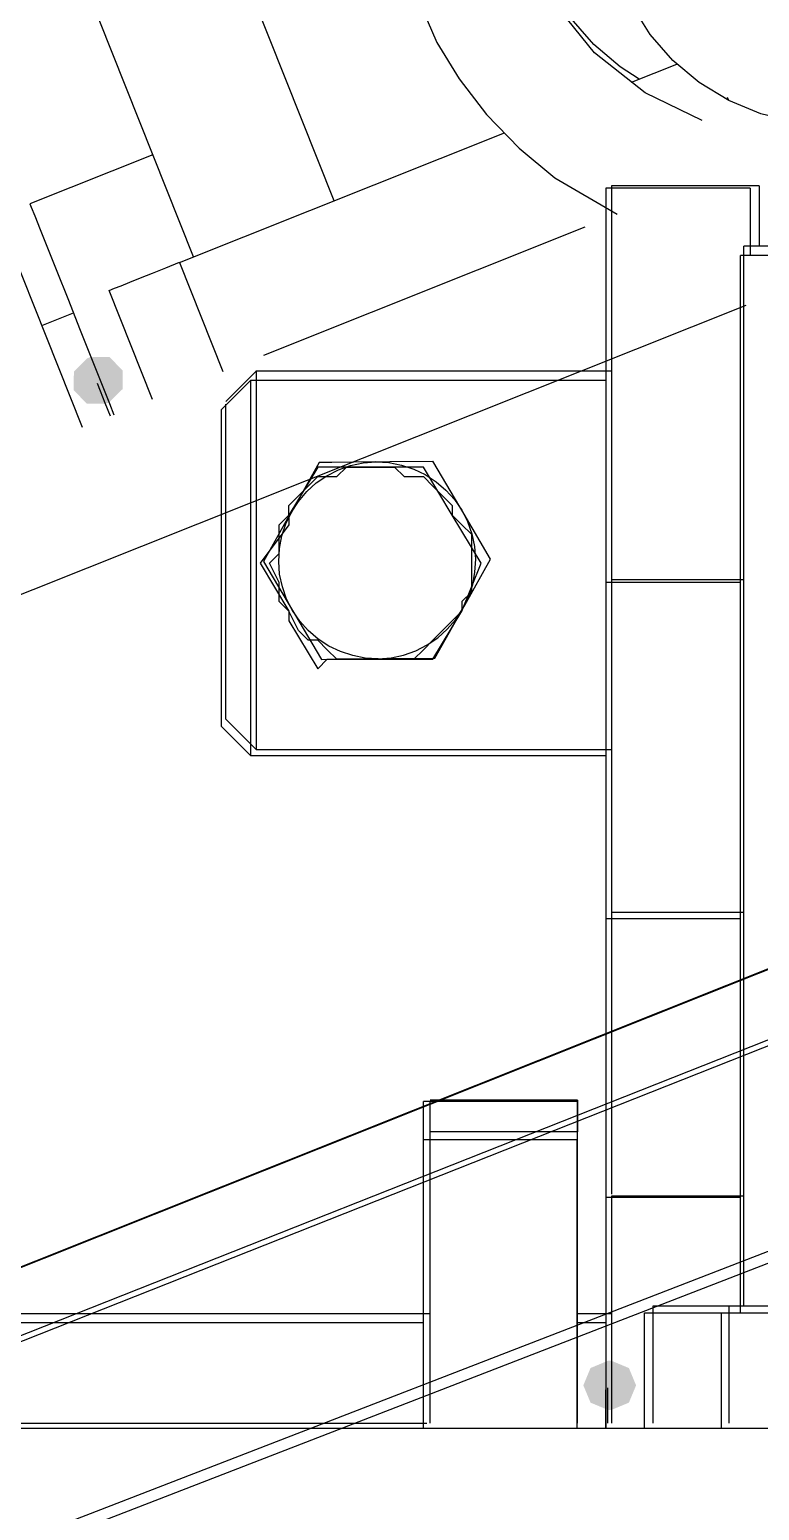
# Model space of a CAD drawing. Extents: x 3 to 592, y 5 to 207.
# Drawn here: x 101.46 to 104.14, y 49.93 to 55.37 of the extents above; entities that cross this region are included whole.
import ezdxf

# ---------------------------------------------------------------- set-up
doc = ezdxf.new("R2010")
doc.units = 0
doc.layers.get('0').update_dxf_attribs({"linetype": 'CONTINUOUS'})

msp = doc.modelspace()

# ---------------------------------------------------------------- hatches: boundary and pattern name
h = msp.add_hatch(color=7)
h.dxf.hatch_style = 2
h.paths.add_polyline_path([(101.68403, 54.167517), (101.752837, 54.166898), (101.801196, 54.117947), (101.800576, 54.049141), (101.751626, 54.000782), (101.738573, 53.99549), (101.669766, 53.996109), (101.621407, 54.04506), (101.622027, 54.113867), (101.670977, 54.162226)])
h = msp.add_hatch(color=7)
h.dxf.hatch_style = 2
h.paths.add_polyline_path([(101.68403, 54.167517), (101.752837, 54.166898), (101.801196, 54.117947), (101.800576, 54.049141), (101.751626, 54.000782), (101.738573, 53.99549), (101.669766, 53.996109), (101.621407, 54.04506), (101.622027, 54.113867), (101.670977, 54.162226)])
h = msp.add_hatch(color=7)
h.dxf.hatch_style = 2
h.paths.add_polyline_path([(103.596334, 50.483064), (103.659867, 50.456639), (103.686292, 50.393106), (103.659867, 50.329573), (103.596334, 50.303148), (103.582576, 50.303148), (103.519043, 50.329573), (103.492617, 50.393106), (103.519043, 50.456639), (103.582576, 50.483064)])
h = msp.add_hatch(color=7)
h.dxf.hatch_style = 2
h.paths.add_polyline_path([(103.596334, 50.483064), (103.659867, 50.456639), (103.686292, 50.393106), (103.659867, 50.329573), (103.596334, 50.303148), (103.582576, 50.303148), (103.519043, 50.329573), (103.492617, 50.393106), (103.519043, 50.456639), (103.582576, 50.483064)])
h = msp.add_hatch(color=7)
h.dxf.hatch_style = 2
h.paths.add_polyline_path([(103.596334, 50.483064), (103.659867, 50.456639), (103.686292, 50.393106), (103.659867, 50.329573), (103.596334, 50.303148), (103.582576, 50.303148), (103.519043, 50.329573), (103.492617, 50.393106), (103.519043, 50.456639), (103.582576, 50.483064)])
h = msp.add_hatch(color=7)
h.dxf.hatch_style = 2
h.paths.add_polyline_path([(103.596334, 50.483064), (103.659867, 50.456639), (103.686292, 50.393106), (103.659867, 50.329573), (103.596334, 50.303148), (103.582576, 50.303148), (103.519043, 50.329573), (103.492617, 50.393106), (103.519043, 50.456639), (103.582576, 50.483064)])

# ---------------------------------------------------------------- linework, layer by layer
at = {"color": 7}
for points in [[(102.577512, 54.740704), (101.137826, 58.353149)], [(102.577512, 54.740704), (101.137826, 58.353149)], [(102.061433, 54.53507), (100.621747, 58.147514)], [(102.061433, 54.53507), (100.621747, 58.147514)], [(102.830665, 56.47436), (102.797151, 56.34101), (102.776337, 56.199193), (102.768929, 56.040796), (102.774574, 55.919441), (102.784099, 55.834068), (102.84019, 55.588535), (102.954138, 55.321835), (103.036687, 55.187779), (103.137582, 55.056899), (103.257174, 54.933427), (103.388054, 54.825124), (103.61736, 54.691774)], [(102.830665, 56.47436), (102.797151, 56.34101), (102.776337, 56.199193), (102.768929, 56.040796), (102.774574, 55.919441), (102.784099, 55.834068), (102.84019, 55.588535), (102.954138, 55.321835), (103.036687, 55.187779), (103.137582, 55.056899), (103.257174, 54.933427), (103.388054, 54.825124), (103.61736, 54.691774)], [(103.928933, 55.035626), (103.720089, 55.136168), (103.533469, 55.283629), (103.384244, 55.467779), (103.311219, 55.601129), (103.262536, 55.727424), (103.232902, 55.844546), (103.216322, 55.968018), (103.217733, 56.14476), (103.235019, 56.232601)], [(103.928933, 55.035626), (103.720089, 55.136168), (103.533469, 55.283629), (103.384244, 55.467779), (103.311219, 55.601129), (103.262536, 55.727424), (103.232902, 55.844546), (103.216322, 55.968018), (103.217733, 56.14476), (103.235019, 56.232601)], [(103.697581, 55.187074), (103.627731, 55.232582), (103.53107, 55.314074), (103.389606, 55.478116), (103.30494, 55.621696), (103.28589, 55.666852)], [(103.697581, 55.187074), (103.627731, 55.232582), (103.53107, 55.314074), (103.389606, 55.478116), (103.30494, 55.621696), (103.28589, 55.666852)], [(104.026652, 55.10844), (103.91835, 55.174409), (103.821336, 55.255901), (103.73808, 55.351151), (103.670347, 55.458395)], [(104.026652, 55.10844), (103.91835, 55.174409), (103.821336, 55.255901), (103.73808, 55.351151), (103.670347, 55.458395)], [(103.669888, 55.176032), (103.835694, 55.242001)], [(103.669888, 55.176032), (103.835694, 55.242001)], [(104.026652, 55.10844), (104.022066, 55.120081)], [(104.026652, 55.10844), (104.022066, 55.120081)], [(104.440143, 55.019504), (104.394635, 55.018799), (104.267635, 55.029735), (104.144163, 55.059721), (104.026688, 55.108404)], [(104.440143, 55.019504), (104.394635, 55.018799), (104.267635, 55.029735), (104.144163, 55.059721), (104.026688, 55.108404)], [(102.009822, 54.514503), (103.202564, 54.989695)], [(102.009822, 54.514503), (103.202564, 54.989695)], [(101.653128, 53.908854), (101.257312, 54.902276)], [(101.653128, 53.908854), (101.257312, 54.902276)], [(101.912314, 54.909226), (101.460759, 54.729309)], [(101.912314, 54.909226), (101.460759, 54.729309)], [(104.104722, 54.786389), (103.575556, 54.786389)], [(103.575556, 54.786389), (103.575556, 54.751111), (103.575556, 54.715833), (103.575556, 54.645278), (103.575556, 54.574722), (103.575556, 54.504167), (103.575556, 54.363056), (103.575556, 54.257222), (103.575556, 54.116111), (103.575556, 53.975), (103.575556, 53.833889), (103.575556, 53.6575), (103.575556, 53.481111), (103.575556, 53.34)], [(103.596334, 54.795843), (103.596334, 54.773971), (103.596334, 54.735166), (103.596334, 54.676957), (103.596334, 54.600757), (103.596334, 54.507271), (103.596334, 54.398263), (103.596334, 54.274791), (103.596334, 54.139324), (103.596334, 53.993274), (103.596334, 53.83911), (103.596334, 53.678596), (103.596334, 53.514554), (103.596334, 53.349102)], [(103.596334, 54.795843), (103.596334, 54.773971), (103.596334, 54.735166), (103.596334, 54.676957), (103.596334, 54.600757), (103.596334, 54.507271), (103.596334, 54.398263), (103.596334, 54.274791), (103.596334, 54.139324), (103.596334, 53.993274), (103.596334, 53.83911), (103.596334, 53.678596), (103.596334, 53.514554), (103.596334, 53.349102)], [(103.596334, 54.795843), (103.596334, 54.773971), (103.596334, 54.735166), (103.596334, 54.676957), (103.596334, 54.600757), (103.596334, 54.507271), (103.596334, 54.398263), (103.596334, 54.274791), (103.596334, 54.139324), (103.596334, 53.993274), (103.596334, 53.83911), (103.596334, 53.678596), (103.596334, 53.514554), (103.596334, 53.349102)], [(103.596334, 54.795843), (103.596334, 54.773971), (103.596334, 54.735166), (103.596334, 54.676957), (103.596334, 54.600757), (103.596334, 54.507271), (103.596334, 54.398263), (103.596334, 54.274791), (103.596334, 54.139324), (103.596334, 53.993274), (103.596334, 53.83911), (103.596334, 53.678596), (103.596334, 53.514554), (103.596334, 53.349102)], [(104.138024, 54.795843), (103.596511, 54.795843)], [(104.138024, 54.795843), (103.596511, 54.795843)], [(104.138024, 54.795843), (103.596511, 54.795843)], [(104.138024, 54.795843), (103.596511, 54.795843)], [(104.104722, 54.786389), (104.104722, 54.751111), (104.104722, 54.715833), (104.104722, 54.645278), (104.104722, 54.574722), (104.104722, 54.539444)], [(104.138024, 54.795843), (104.138024, 54.773971), (104.138024, 54.735166), (104.138024, 54.676957), (104.138024, 54.600757), (104.138024, 54.573593)], [(104.138024, 54.795843), (104.138024, 54.773971), (104.138024, 54.735166), (104.138024, 54.676957), (104.138024, 54.600757), (104.138024, 54.573593)], [(104.138024, 54.795843), (104.138024, 54.773971), (104.138024, 54.735166), (104.138024, 54.676957), (104.138024, 54.600757), (104.138024, 54.573593)], [(104.138024, 54.795843), (104.138024, 54.773971), (104.138024, 54.735166), (104.138024, 54.676957), (104.138024, 54.600757), (104.138024, 54.573593)], [(101.460759, 54.729274), (101.465698, 54.716574), (101.478397, 54.685177), (101.498153, 54.635082), (101.525317, 54.567349), (101.559184, 54.48233), (101.5994, 54.381435), (101.645261, 54.266077), (101.696767, 54.13696), (101.752859, 53.996202), (101.769086, 53.95528)], [(101.460759, 54.729274), (101.465698, 54.716574), (101.478397, 54.685177), (101.498153, 54.635082), (101.525317, 54.567349), (101.559184, 54.48233), (101.5994, 54.381435), (101.645261, 54.266077), (101.696767, 54.13696), (101.752859, 53.996202), (101.769086, 53.95528)], [(102.319367, 54.174361), (103.499139, 54.644508)], [(102.319367, 54.174361), (103.499139, 54.644508)], [(104.638016, 54.573664), (104.529714, 54.573664), (104.425291, 54.573664), (104.329336, 54.573664), (104.245022, 54.573664), (104.17623, 54.573664), (104.124725, 54.573664), (104.092975, 54.573664), (104.082391, 54.573664)], [(104.638016, 54.573664), (104.529714, 54.573664), (104.425291, 54.573664), (104.329336, 54.573664), (104.245022, 54.573664), (104.17623, 54.573664), (104.124725, 54.573664), (104.092975, 54.573664), (104.082391, 54.573664)], [(104.638016, 54.573664), (104.529714, 54.573664), (104.425291, 54.573664), (104.329336, 54.573664), (104.245022, 54.573664), (104.17623, 54.573664), (104.124725, 54.573664), (104.092975, 54.573664), (104.082391, 54.573664)], [(104.638016, 54.573664), (104.529714, 54.573664), (104.425291, 54.573664), (104.329336, 54.573664), (104.245022, 54.573664), (104.17623, 54.573664), (104.124725, 54.573664), (104.092975, 54.573664), (104.082391, 54.573664)], [(104.082462, 50.684783), (104.082462, 54.573805)], [(104.082462, 50.684783), (104.082462, 54.573805)], [(104.082462, 50.684783), (104.082462, 54.573805)], [(104.082462, 50.684783), (104.082462, 54.573805)], [(101.751765, 54.411668), (101.771521, 54.419429), (101.795157, 54.428954), (101.827259, 54.441654), (101.866418, 54.457529), (101.911221, 54.475168), (101.959551, 54.494571), (102.009646, 54.514679)], [(101.751765, 54.411668), (101.771521, 54.419429), (101.795157, 54.428954), (101.827259, 54.441654), (101.866418, 54.457529), (101.911221, 54.475168), (101.959551, 54.494571), (102.009646, 54.514679)], [(102.009822, 54.514503), (102.169278, 54.114453)], [(102.009822, 54.514503), (102.169278, 54.114453)], [(104.069444, 50.658889), (104.069444, 54.539444)], [(104.633889, 54.539444), (104.528056, 54.539444), (104.422222, 54.539444), (104.316389, 54.539444), (104.210556, 54.539444), (104.175278, 54.539444), (104.104722, 54.539444), (104.069444, 54.539444)], [(101.91115, 54.011689), (101.751694, 54.411739)], [(101.91115, 54.011689), (101.751694, 54.411739)], [(99.252652, 52.428951), (104.091022, 54.357092)], [(99.252652, 52.428951), (104.091022, 54.357092)], [(101.504009, 54.28301), (101.620073, 54.329224)], [(101.504009, 54.28301), (101.620073, 54.329224)], [(102.270278, 54.080833), (102.164444, 53.975)], [(102.290774, 54.115335), (102.179649, 54.00421)], [(102.290774, 54.115335), (102.179649, 54.00421)], [(102.290774, 54.115335), (102.179649, 54.00421)], [(102.290774, 54.115335), (102.179649, 54.00421)], [(103.575556, 54.080833), (102.270278, 54.080833)], [(102.270278, 54.080833), (102.270278, 54.045556), (102.270278, 54.010278), (102.270278, 53.939722), (102.270278, 53.869167), (102.270278, 53.763333), (102.270278, 53.6575), (102.270278, 53.551667), (102.270278, 53.445833), (102.270278, 53.304722), (102.270278, 53.198889), (102.270278, 53.093056), (102.270278, 52.987222), (102.270278, 52.916667), (102.270278, 52.810833), (102.270278, 52.775556), (102.270278, 52.740278), (102.270278, 52.705)], [(103.596334, 54.115335), (102.290704, 54.115335)], [(103.596334, 54.115335), (102.290704, 54.115335)], [(103.596334, 54.115335), (102.290704, 54.115335)], [(103.596334, 54.115335), (102.290704, 54.115335)], [(102.290774, 54.115335), (102.290774, 54.075824), (102.290774, 54.027141), (102.290774, 53.961171), (102.290774, 53.879679), (102.290774, 53.785135), (102.290774, 53.679654), (102.290774, 53.567118), (102.290774, 53.450349), (102.290774, 53.332521), (102.290774, 53.217516), (102.290774, 53.108154), (102.290774, 53.007966), (102.290774, 52.919418), (102.290774, 52.845688), (102.290774, 52.788185), (102.290774, 52.748674), (102.290774, 52.728918)], [(102.290774, 54.115335), (102.290774, 54.075824), (102.290774, 54.027141), (102.290774, 53.961171), (102.290774, 53.879679), (102.290774, 53.785135), (102.290774, 53.679654), (102.290774, 53.567118), (102.290774, 53.450349), (102.290774, 53.332521), (102.290774, 53.217516), (102.290774, 53.108154), (102.290774, 53.007966), (102.290774, 52.919418), (102.290774, 52.845688), (102.290774, 52.788185), (102.290774, 52.748674), (102.290774, 52.728918)], [(102.290774, 54.115335), (102.290774, 54.075824), (102.290774, 54.027141), (102.290774, 53.961171), (102.290774, 53.879679), (102.290774, 53.785135), (102.290774, 53.679654), (102.290774, 53.567118), (102.290774, 53.450349), (102.290774, 53.332521), (102.290774, 53.217516), (102.290774, 53.108154), (102.290774, 53.007966), (102.290774, 52.919418), (102.290774, 52.845688), (102.290774, 52.788185), (102.290774, 52.748674), (102.290774, 52.728918)], [(102.290774, 54.115335), (102.290774, 54.075824), (102.290774, 54.027141), (102.290774, 53.961171), (102.290774, 53.879679), (102.290774, 53.785135), (102.290774, 53.679654), (102.290774, 53.567118), (102.290774, 53.450349), (102.290774, 53.332521), (102.290774, 53.217516), (102.290774, 53.108154), (102.290774, 53.007966), (102.290774, 52.919418), (102.290774, 52.845688), (102.290774, 52.788185), (102.290774, 52.748674), (102.290774, 52.728918)], [(101.756316, 53.949988), (101.737266, 53.99726), (101.719627, 54.042416), (101.708691, 54.069933)], [(101.756316, 53.949988), (101.737266, 53.99726), (101.719627, 54.042416), (101.708691, 54.069933)], [(102.164444, 52.810833), (102.164444, 52.846111), (102.164444, 52.916667), (102.164444, 52.987222), (102.164444, 53.057778), (102.164444, 53.128333), (102.164444, 53.234167), (102.164444, 53.34), (102.164444, 53.445833), (102.164444, 53.551667), (102.164444, 53.6575), (102.164444, 53.763333), (102.164444, 53.833889), (102.164444, 53.904444), (102.164444, 53.939722), (102.164444, 53.975)], [(102.179684, 52.837574), (102.179684, 52.877085), (102.179684, 52.925063), (102.179684, 52.989974), (102.179684, 53.069349), (102.179684, 53.160718), (102.179684, 53.26126), (102.179684, 53.367093), (102.179684, 53.474691), (102.179684, 53.580524), (102.179684, 53.681066), (102.179684, 53.772435), (102.179684, 53.852163), (102.179684, 53.916721), (102.179684, 53.964699), (102.179684, 53.994332)], [(102.179684, 52.837574), (102.179684, 52.877085), (102.179684, 52.925063), (102.179684, 52.989974), (102.179684, 53.069349), (102.179684, 53.160718), (102.179684, 53.26126), (102.179684, 53.367093), (102.179684, 53.474691), (102.179684, 53.580524), (102.179684, 53.681066), (102.179684, 53.772435), (102.179684, 53.852163), (102.179684, 53.916721), (102.179684, 53.964699), (102.179684, 53.994332)], [(102.179684, 52.837574), (102.179684, 52.877085), (102.179684, 52.925063), (102.179684, 52.989974), (102.179684, 53.069349), (102.179684, 53.160718), (102.179684, 53.26126), (102.179684, 53.367093), (102.179684, 53.474691), (102.179684, 53.580524), (102.179684, 53.681066), (102.179684, 53.772435), (102.179684, 53.852163), (102.179684, 53.916721), (102.179684, 53.964699), (102.179684, 53.994332)], [(102.179684, 52.837574), (102.179684, 52.877085), (102.179684, 52.925063), (102.179684, 52.989974), (102.179684, 53.069349), (102.179684, 53.160718), (102.179684, 53.26126), (102.179684, 53.367093), (102.179684, 53.474691), (102.179684, 53.580524), (102.179684, 53.681066), (102.179684, 53.772435), (102.179684, 53.852163), (102.179684, 53.916721), (102.179684, 53.964699), (102.179684, 53.994332)], [(102.411389, 53.586944), (102.411389, 53.622222), (102.446667, 53.6575), (102.481944, 53.692778), (102.517222, 53.728056), (102.587778, 53.728056), (102.623056, 53.763333), (102.658333, 53.763333), (102.728889, 53.763333)], [(102.517222, 53.763333), (102.411389, 53.586944)], [(102.522796, 53.779702), (102.420491, 53.598022)], [(102.522796, 53.779702), (102.420491, 53.598022)], [(102.522796, 53.779702), (102.420491, 53.598022)], [(102.522796, 53.779702), (102.420491, 53.598022)], [(102.420526, 53.597986), (102.446279, 53.637497), (102.47697, 53.673481), (102.512248, 53.704878), (102.551406, 53.731689), (102.593387, 53.752856), (102.637837, 53.768731), (102.684051, 53.778256), (102.731323, 53.782136)], [(102.420526, 53.597986), (102.446279, 53.637497), (102.47697, 53.673481), (102.512248, 53.704878), (102.551406, 53.731689), (102.593387, 53.752856), (102.637837, 53.768731), (102.684051, 53.778256), (102.731323, 53.782136)], [(102.420526, 53.597986), (102.446279, 53.637497), (102.47697, 53.673481), (102.512248, 53.704878), (102.551406, 53.731689), (102.593387, 53.752856), (102.637837, 53.768731), (102.684051, 53.778256), (102.731323, 53.782136)], [(102.420526, 53.597986), (102.446279, 53.637497), (102.47697, 53.673481), (102.512248, 53.704878), (102.551406, 53.731689), (102.593387, 53.752856), (102.637837, 53.768731), (102.684051, 53.778256), (102.731323, 53.782136)], [(102.728889, 53.763333), (102.5525, 53.763333), (102.517222, 53.763333)], [(102.731253, 53.781995), (102.568622, 53.780231), (102.522761, 53.779526)], [(102.731253, 53.781995), (102.568622, 53.780231), (102.522761, 53.779526)], [(102.731253, 53.781995), (102.568622, 53.780231), (102.522761, 53.779526)], [(102.731253, 53.781995), (102.568622, 53.780231), (102.522761, 53.779526)], [(102.728889, 53.763333), (102.764167, 53.763333), (102.799444, 53.763333), (102.834722, 53.728056), (102.905278, 53.728056), (102.940556, 53.692778), (102.975833, 53.6575), (103.011111, 53.622222), (103.011111, 53.586944)], [(102.905278, 53.763333), (102.764167, 53.763333), (102.728889, 53.763333)], [(102.939744, 53.784288), (102.782405, 53.782524), (102.731253, 53.781819)], [(102.939744, 53.784288), (102.782405, 53.782524), (102.731253, 53.781819)], [(102.939744, 53.784288), (102.782405, 53.782524), (102.731253, 53.781819)], [(102.939744, 53.784288), (102.782405, 53.782524), (102.731253, 53.781819)], [(102.731253, 53.781995), (102.778525, 53.779526), (102.824739, 53.770706), (102.869894, 53.75589), (102.912228, 53.735429), (102.951739, 53.709676), (102.987722, 53.678984), (103.019119, 53.643706), (103.04593, 53.604901)], [(102.731253, 53.781995), (102.778525, 53.779526), (102.824739, 53.770706), (102.869894, 53.75589), (102.912228, 53.735429), (102.951739, 53.709676), (102.987722, 53.678984), (103.019119, 53.643706), (103.04593, 53.604901)], [(102.731253, 53.781995), (102.778525, 53.779526), (102.824739, 53.770706), (102.869894, 53.75589), (102.912228, 53.735429), (102.951739, 53.709676), (102.987722, 53.678984), (103.019119, 53.643706), (103.04593, 53.604901)], [(102.731253, 53.781995), (102.778525, 53.779526), (102.824739, 53.770706), (102.869894, 53.75589), (102.912228, 53.735429), (102.951739, 53.709676), (102.987722, 53.678984), (103.019119, 53.643706), (103.04593, 53.604901)], [(103.011111, 53.586944), (102.905278, 53.763333)], [(103.045966, 53.604901), (103.038557, 53.617601), (102.939779, 53.784465)], [(103.045966, 53.604901), (103.038557, 53.617601), (102.939779, 53.784465)], [(103.045966, 53.604901), (103.038557, 53.617601), (102.939779, 53.784465)], [(103.045966, 53.604901), (103.038557, 53.617601), (102.939779, 53.784465)], [(102.411389, 53.586944), (102.411389, 53.551667), (102.305556, 53.410556)], [(102.420526, 53.597986), (102.413118, 53.584934), (102.31822, 53.416306)], [(102.420526, 53.597986), (102.413118, 53.584934), (102.31822, 53.416306)], [(102.420526, 53.597986), (102.413118, 53.584934), (102.31822, 53.416306)], [(102.420526, 53.597986), (102.413118, 53.584934), (102.31822, 53.416306)], [(102.411389, 53.234167), (102.376111, 53.269444), (102.376111, 53.304722), (102.376111, 53.34), (102.340833, 53.410556), (102.376111, 53.445833), (102.376111, 53.481111), (102.376111, 53.551667), (102.411389, 53.586944)], [(102.424512, 53.236918), (102.402993, 53.278899), (102.387471, 53.323702), (102.377593, 53.369916), (102.374065, 53.416835), (102.376887, 53.464107), (102.385354, 53.510674), (102.400171, 53.555477), (102.420632, 53.598163)], [(102.424512, 53.236918), (102.402993, 53.278899), (102.387471, 53.323702), (102.377593, 53.369916), (102.374065, 53.416835), (102.376887, 53.464107), (102.385354, 53.510674), (102.400171, 53.555477), (102.420632, 53.598163)], [(102.424512, 53.236918), (102.402993, 53.278899), (102.387471, 53.323702), (102.377593, 53.369916), (102.374065, 53.416835), (102.376887, 53.464107), (102.385354, 53.510674), (102.400171, 53.555477), (102.420632, 53.598163)], [(102.424512, 53.236918), (102.402993, 53.278899), (102.387471, 53.323702), (102.377593, 53.369916), (102.374065, 53.416835), (102.376887, 53.464107), (102.385354, 53.510674), (102.400171, 53.555477), (102.420632, 53.598163)], [(103.011111, 53.586944), (103.046389, 53.551667), (103.081667, 53.516389), (103.081667, 53.445833), (103.081667, 53.410556), (103.081667, 53.375278), (103.081667, 53.304722), (103.046389, 53.269444), (103.046389, 53.234167)], [(103.116944, 53.410556), (103.011111, 53.586944)], [(103.045966, 53.604901), (103.067485, 53.56292), (103.083007, 53.518117), (103.092885, 53.471904), (103.096413, 53.424984), (103.093591, 53.377712), (103.085124, 53.331145), (103.070307, 53.286343), (103.049846, 53.243656)], [(103.045966, 53.604901), (103.067485, 53.56292), (103.083007, 53.518117), (103.092885, 53.471904), (103.096413, 53.424984), (103.093591, 53.377712), (103.085124, 53.331145), (103.070307, 53.286343), (103.049846, 53.243656)], [(103.045966, 53.604901), (103.067485, 53.56292), (103.083007, 53.518117), (103.092885, 53.471904), (103.096413, 53.424984), (103.093591, 53.377712), (103.085124, 53.331145), (103.070307, 53.286343), (103.049846, 53.243656)], [(103.045966, 53.604901), (103.067485, 53.56292), (103.083007, 53.518117), (103.092885, 53.471904), (103.096413, 53.424984), (103.093591, 53.377712), (103.085124, 53.331145), (103.070307, 53.286343), (103.049846, 53.243656)], [(103.152187, 53.425478), (103.046001, 53.605042)], [(103.152187, 53.425478), (103.046001, 53.605042)], [(103.152187, 53.425478), (103.046001, 53.605042)], [(103.152187, 53.425478), (103.046001, 53.605042)], [(103.049917, 53.243797), (103.057325, 53.25685), (103.152222, 53.425478)], [(103.049917, 53.243797), (103.057325, 53.25685), (103.152222, 53.425478)], [(103.049917, 53.243797), (103.057325, 53.25685), (103.152222, 53.425478)], [(103.049917, 53.243797), (103.057325, 53.25685), (103.152222, 53.425478)], [(102.305556, 53.410556), (102.411389, 53.234167)], [(102.318291, 53.416306), (102.424477, 53.236742)], [(102.318291, 53.416306), (102.424477, 53.236742)], [(102.318291, 53.416306), (102.424477, 53.236742)], [(102.318291, 53.416306), (102.424477, 53.236742)], [(103.046389, 53.234167), (103.116944, 53.410556)], [(103.575556, 53.34), (103.575556, 52.105278)], [(104.069444, 53.34), (103.575556, 53.34)], [(103.596334, 53.348925), (103.596334, 52.128314)], [(104.082462, 53.348925), (103.596334, 53.348925)], [(103.596334, 53.348925), (103.596334, 52.128314)], [(104.082462, 53.348925), (103.596334, 53.348925)], [(103.596334, 53.348925), (103.596334, 52.128314)], [(104.082462, 53.348925), (103.596334, 53.348925)], [(103.596334, 53.348925), (103.596334, 52.128314)], [(104.082462, 53.348925), (103.596334, 53.348925)], [(102.728889, 53.057778), (102.658333, 53.057778), (102.623056, 53.057778), (102.587778, 53.057778), (102.5525, 53.093056), (102.517222, 53.128333), (102.481944, 53.128333), (102.446667, 53.163611), (102.411389, 53.234167)], [(102.411389, 53.234167), (102.411389, 53.198889), (102.517222, 53.0225)], [(102.73919, 53.059824), (102.691918, 53.062293), (102.645704, 53.071113), (102.600548, 53.085929), (102.558215, 53.106391), (102.518704, 53.132143), (102.482721, 53.162835), (102.451323, 53.198113), (102.424512, 53.236918)], [(102.424512, 53.236918), (102.431921, 53.224218), (102.530698, 53.057354)], [(102.73919, 53.059824), (102.691918, 53.062293), (102.645704, 53.071113), (102.600548, 53.085929), (102.558215, 53.106391), (102.518704, 53.132143), (102.482721, 53.162835), (102.451323, 53.198113), (102.424512, 53.236918)], [(102.424512, 53.236918), (102.431921, 53.224218), (102.530698, 53.057354)], [(102.73919, 53.059824), (102.691918, 53.062293), (102.645704, 53.071113), (102.600548, 53.085929), (102.558215, 53.106391), (102.518704, 53.132143), (102.482721, 53.162835), (102.451323, 53.198113), (102.424512, 53.236918)], [(102.424512, 53.236918), (102.431921, 53.224218), (102.530698, 53.057354)], [(102.73919, 53.059824), (102.691918, 53.062293), (102.645704, 53.071113), (102.600548, 53.085929), (102.558215, 53.106391), (102.518704, 53.132143), (102.482721, 53.162835), (102.451323, 53.198113), (102.424512, 53.236918)], [(102.424512, 53.236918), (102.431921, 53.224218), (102.530698, 53.057354)], [(102.728889, 53.057778), (102.764167, 53.057778), (102.799444, 53.057778), (102.87, 53.057778), (102.905278, 53.093056), (102.940556, 53.128333), (102.975833, 53.163611), (103.011111, 53.198889), (103.046389, 53.234167)], [(102.73919, 53.059824), (102.786462, 53.063352), (102.832676, 53.073229), (102.877126, 53.088752), (102.919107, 53.110271), (102.958265, 53.136729), (102.99319, 53.168479), (103.024234, 53.20411), (103.049987, 53.243974)], [(102.73919, 53.059824), (102.786462, 53.063352), (102.832676, 53.073229), (102.877126, 53.088752), (102.919107, 53.110271), (102.958265, 53.136729), (102.99319, 53.168479), (103.024234, 53.20411), (103.049987, 53.243974)], [(102.73919, 53.059824), (102.786462, 53.063352), (102.832676, 53.073229), (102.877126, 53.088752), (102.919107, 53.110271), (102.958265, 53.136729), (102.99319, 53.168479), (103.024234, 53.20411), (103.049987, 53.243974)], [(102.73919, 53.059824), (102.786462, 53.063352), (102.832676, 53.073229), (102.877126, 53.088752), (102.919107, 53.110271), (102.958265, 53.136729), (102.99319, 53.168479), (103.024234, 53.20411), (103.049987, 53.243974)], [(102.940556, 53.057778), (103.046389, 53.234167)], [(102.947682, 53.062117), (103.049987, 53.243797)], [(102.947682, 53.062117), (103.049987, 53.243797)], [(102.947682, 53.062117), (103.049987, 53.243797)], [(102.947682, 53.062117), (103.049987, 53.243797)], [(102.517222, 53.0225), (102.5525, 53.057778), (102.728889, 53.057778)], [(102.530734, 53.057531), (102.576595, 53.057884), (102.739225, 53.06)], [(102.530734, 53.057531), (102.576595, 53.057884), (102.739225, 53.06)], [(102.530734, 53.057531), (102.576595, 53.057884), (102.739225, 53.06)], [(102.530734, 53.057531), (102.576595, 53.057884), (102.739225, 53.06)], [(102.728889, 53.057778), (102.764167, 53.057778), (102.940556, 53.057778)], [(102.73919, 53.059824), (102.790343, 53.060529), (102.947682, 53.062293)], [(102.73919, 53.059824), (102.790343, 53.060529), (102.947682, 53.062293)], [(102.73919, 53.059824), (102.790343, 53.060529), (102.947682, 53.062293)], [(102.73919, 53.059824), (102.790343, 53.060529), (102.947682, 53.062293)], [(102.179684, 52.837574), (102.290809, 52.726449)], [(102.179684, 52.837574), (102.290809, 52.726449)], [(102.179684, 52.837574), (102.290809, 52.726449)], [(102.179684, 52.837574), (102.290809, 52.726449)], [(102.164444, 52.810833), (102.270278, 52.705)], [(102.290774, 52.726449), (103.596405, 52.726449)], [(102.290774, 52.726449), (103.596405, 52.726449)], [(102.290774, 52.726449), (103.596405, 52.726449)], [(102.290774, 52.726449), (103.596405, 52.726449)], [(102.270278, 52.705), (103.575556, 52.705)], [(100.101012, 50.300114), (104.939382, 52.228254)], [(100.101012, 50.300114), (104.939382, 52.228254)], [(104.940262, 52.225622), (100.101859, 50.297468)], [(104.940262, 52.225622), (100.101859, 50.297468)], [(103.596334, 52.128349), (103.596334, 51.985474), (103.596334, 51.844363), (103.596334, 51.708191), (103.596334, 51.579427), (103.596334, 51.460894), (103.596334, 51.354708), (103.596334, 51.263338), (103.596334, 51.188549), (103.596334, 51.132105), (103.596334, 51.094711)], [(104.082462, 52.128349), (103.596334, 52.128349)], [(103.596334, 52.128349), (103.596334, 51.985474), (103.596334, 51.844363), (103.596334, 51.708191), (103.596334, 51.579427), (103.596334, 51.460894), (103.596334, 51.354708), (103.596334, 51.263338), (103.596334, 51.188549), (103.596334, 51.132105), (103.596334, 51.094711)], [(104.082462, 52.128349), (103.596334, 52.128349)], [(103.596334, 52.128349), (103.596334, 51.985474), (103.596334, 51.844363), (103.596334, 51.708191), (103.596334, 51.579427), (103.596334, 51.460894), (103.596334, 51.354708), (103.596334, 51.263338), (103.596334, 51.188549), (103.596334, 51.132105), (103.596334, 51.094711)], [(104.082462, 52.128349), (103.596334, 52.128349)], [(103.596334, 52.128349), (103.596334, 51.985474), (103.596334, 51.844363), (103.596334, 51.708191), (103.596334, 51.579427), (103.596334, 51.460894), (103.596334, 51.354708), (103.596334, 51.263338), (103.596334, 51.188549), (103.596334, 51.132105), (103.596334, 51.094711)], [(104.082462, 52.128349), (103.596334, 52.128349)], [(103.575556, 52.105278), (103.575556, 51.964167), (103.575556, 51.823056), (103.575556, 51.681944), (103.575556, 51.576111), (103.575556, 51.435), (103.575556, 51.329167), (103.575556, 51.258611), (103.575556, 51.188056), (103.575556, 51.1175), (103.575556, 51.082222)], [(104.069444, 52.105278), (103.575556, 52.105278)], [(100.186455, 50.085696), (105.029769, 52.001382)], [(100.186455, 50.085696), (105.029769, 52.001382)], [(105.037679, 51.981503), (100.194498, 50.065869)], [(105.037679, 51.981503), (100.194498, 50.065869)], [(103.469722, 51.435), (102.905278, 51.435)], [(102.905278, 51.293889), (102.905278, 51.364444), (102.905278, 51.399722), (102.905278, 51.435)], [(102.92969, 51.323593), (102.92969, 51.380743), (102.92969, 51.418843), (102.92969, 51.43754)], [(102.92969, 51.323593), (102.92969, 51.380743), (102.92969, 51.418843), (102.92969, 51.43754)], [(102.92969, 51.323593), (102.92969, 51.380743), (102.92969, 51.418843), (102.92969, 51.43754)], [(102.92969, 51.323593), (102.92969, 51.380743), (102.92969, 51.418843), (102.92969, 51.43754)], [(103.471345, 51.43941), (102.929831, 51.43941)], [(103.471345, 51.43941), (102.929831, 51.43941)], [(103.471345, 51.43941), (102.929831, 51.43941)], [(103.471345, 51.43941), (102.929831, 51.43941)], [(103.469722, 51.435), (103.469722, 51.399722), (103.469722, 51.364444), (103.469722, 51.293889)], [(103.471345, 51.43941), (103.471345, 51.418949), (103.471345, 51.380849), (103.471345, 51.323699)], [(103.471345, 51.43941), (103.471345, 51.418949), (103.471345, 51.380849), (103.471345, 51.323699)], [(103.471345, 51.43941), (103.471345, 51.418949), (103.471345, 51.380849), (103.471345, 51.323699)], [(103.471345, 51.43941), (103.471345, 51.418949), (103.471345, 51.380849), (103.471345, 51.323699)], [(100.442395, 49.443499), (105.301065, 51.322832)], [(100.442395, 49.443499), (105.301065, 51.322832)], [(102.92969, 50.254218), (102.92969, 51.323487)], [(102.92969, 50.254218), (102.92969, 51.323487)], [(102.92969, 50.254218), (102.92969, 51.323487)], [(102.92969, 50.254218), (102.92969, 51.323487)], [(103.471345, 51.323593), (102.929831, 51.323593)], [(103.471345, 51.323593), (102.929831, 51.323593)], [(103.471345, 51.323593), (102.929831, 51.323593)], [(103.471345, 51.323593), (102.929831, 51.323593)], [(103.471345, 50.254218), (103.471345, 51.323487)], [(103.471345, 50.254218), (103.471345, 51.323487)], [(103.471345, 50.254218), (103.471345, 51.323487)], [(103.471345, 50.254218), (103.471345, 51.323487)], [(105.316465, 51.283889), (100.457741, 49.404552)], [(105.316465, 51.283889), (100.457741, 49.404552)], [(102.905278, 50.235556), (102.905278, 51.293889)], [(103.469722, 51.293889), (102.905278, 51.293889)], [(103.469722, 50.235556), (103.469722, 51.293889)], [(104.082462, 51.087584), (103.596334, 51.087584)], [(103.596334, 51.087584), (103.596334, 51.073826), (103.596334, 51.039959), (103.596334, 50.986337), (103.596334, 50.913312), (103.596334, 50.821943), (103.596334, 50.713287), (103.596334, 50.588757), (103.596334, 50.450115), (103.596334, 50.298773), (103.596334, 50.254323)], [(104.082462, 51.087584), (103.596334, 51.087584)], [(103.596334, 51.087584), (103.596334, 51.073826), (103.596334, 51.039959), (103.596334, 50.986337), (103.596334, 50.913312), (103.596334, 50.821943), (103.596334, 50.713287), (103.596334, 50.588757), (103.596334, 50.450115), (103.596334, 50.298773), (103.596334, 50.254323)], [(104.082462, 51.087584), (103.596334, 51.087584)], [(103.596334, 51.087584), (103.596334, 51.073826), (103.596334, 51.039959), (103.596334, 50.986337), (103.596334, 50.913312), (103.596334, 50.821943), (103.596334, 50.713287), (103.596334, 50.588757), (103.596334, 50.450115), (103.596334, 50.298773), (103.596334, 50.254323)], [(104.082462, 51.087584), (103.596334, 51.087584)], [(103.596334, 51.087584), (103.596334, 51.073826), (103.596334, 51.039959), (103.596334, 50.986337), (103.596334, 50.913312), (103.596334, 50.821943), (103.596334, 50.713287), (103.596334, 50.588757), (103.596334, 50.450115), (103.596334, 50.298773), (103.596334, 50.254323)], [(104.069444, 51.082222), (103.575556, 51.082222)], [(103.575556, 51.082222), (103.575556, 51.046944), (103.575556, 51.011667), (103.575556, 50.976389), (103.575556, 50.905833), (103.575556, 50.8), (103.575556, 50.694167), (103.575556, 50.588333), (103.575556, 50.447222), (103.575556, 50.270833), (103.575556, 50.235556)], [(100.693573, 50.657019), (102.929831, 50.657019)], [(100.693573, 50.657019), (102.929831, 50.657019)], [(100.693573, 50.657019), (102.929831, 50.657019)], [(100.693573, 50.657019), (102.929831, 50.657019)], [(103.471345, 50.657019), (103.596228, 50.657019)], [(103.471345, 50.657019), (103.596228, 50.657019)], [(103.471345, 50.657019), (103.596228, 50.657019)], [(103.471345, 50.657019), (103.596228, 50.657019)], [(103.716667, 50.235556), (103.716667, 50.658889)], [(103.716667, 50.658889), (103.751944, 50.658889), (103.787222, 50.658889), (103.8225, 50.658889), (103.857778, 50.658889), (103.893056, 50.658889), (103.963611, 50.658889), (103.998889, 50.658889)], [(103.749122, 50.684783), (103.770289, 50.684783), (103.796042, 50.684783), (103.830614, 50.684783), (103.872594, 50.684783), (103.920572, 50.684783), (103.972783, 50.684783), (104.026758, 50.684783)], [(103.749122, 50.684783), (103.770289, 50.684783), (103.796042, 50.684783), (103.830614, 50.684783), (103.872594, 50.684783), (103.920572, 50.684783), (103.972783, 50.684783), (104.026758, 50.684783)], [(103.749122, 50.684783), (103.770289, 50.684783), (103.796042, 50.684783), (103.830614, 50.684783), (103.872594, 50.684783), (103.920572, 50.684783), (103.972783, 50.684783), (104.026758, 50.684783)], [(103.749122, 50.684783), (103.770289, 50.684783), (103.796042, 50.684783), (103.830614, 50.684783), (103.872594, 50.684783), (103.920572, 50.684783), (103.972783, 50.684783), (104.026758, 50.684783)], [(103.749122, 50.254218), (103.749122, 50.684606)], [(103.749122, 50.254218), (103.749122, 50.684606)], [(103.749122, 50.254218), (103.749122, 50.684606)], [(103.749122, 50.254218), (103.749122, 50.684606)], [(103.998889, 50.658889), (103.998889, 50.235556)], [(103.998889, 50.658889), (108.726111, 50.658889)], [(104.026899, 50.684783), (104.026899, 50.254394)], [(104.026899, 50.684783), (108.749183, 50.684783)], [(104.026899, 50.684783), (104.026899, 50.254394)], [(104.026899, 50.684783), (108.749183, 50.684783)], [(104.026899, 50.684783), (104.026899, 50.254394)], [(104.026899, 50.684783), (108.749183, 50.684783)], [(104.026899, 50.684783), (104.026899, 50.254394)], [(104.026899, 50.684783), (108.749183, 50.684783)], [(100.682778, 50.623611), (102.905278, 50.623611)], [(103.469722, 50.623611), (103.575556, 50.623611)], [(103.582435, 50.254218), (103.582435, 50.30537), (103.582435, 50.353701), (103.582435, 50.383334)], [(103.582435, 50.254218), (103.582435, 50.30537), (103.582435, 50.353701), (103.582435, 50.383334)], [(103.582435, 50.254218), (103.582435, 50.30537), (103.582435, 50.353701), (103.582435, 50.383334)], [(103.582435, 50.254218), (103.582435, 50.30537), (103.582435, 50.353701), (103.582435, 50.383334)], [(103.575556, 50.235556), (103.575556, 50.270833), (103.575556, 50.341389), (103.575556, 50.376667)], [(100.682778, 50.235556), (124.177778, 50.235556)], [(100.693573, 50.254218), (102.918542, 50.254218)], [(100.693573, 50.254218), (102.918542, 50.254218)], [(100.693573, 50.254218), (102.918542, 50.254218)], [(100.693573, 50.254218), (102.918542, 50.254218)]]:
    msp.add_lwpolyline(points, dxfattribs=at)

doc.saveas('drawing.dxf')
